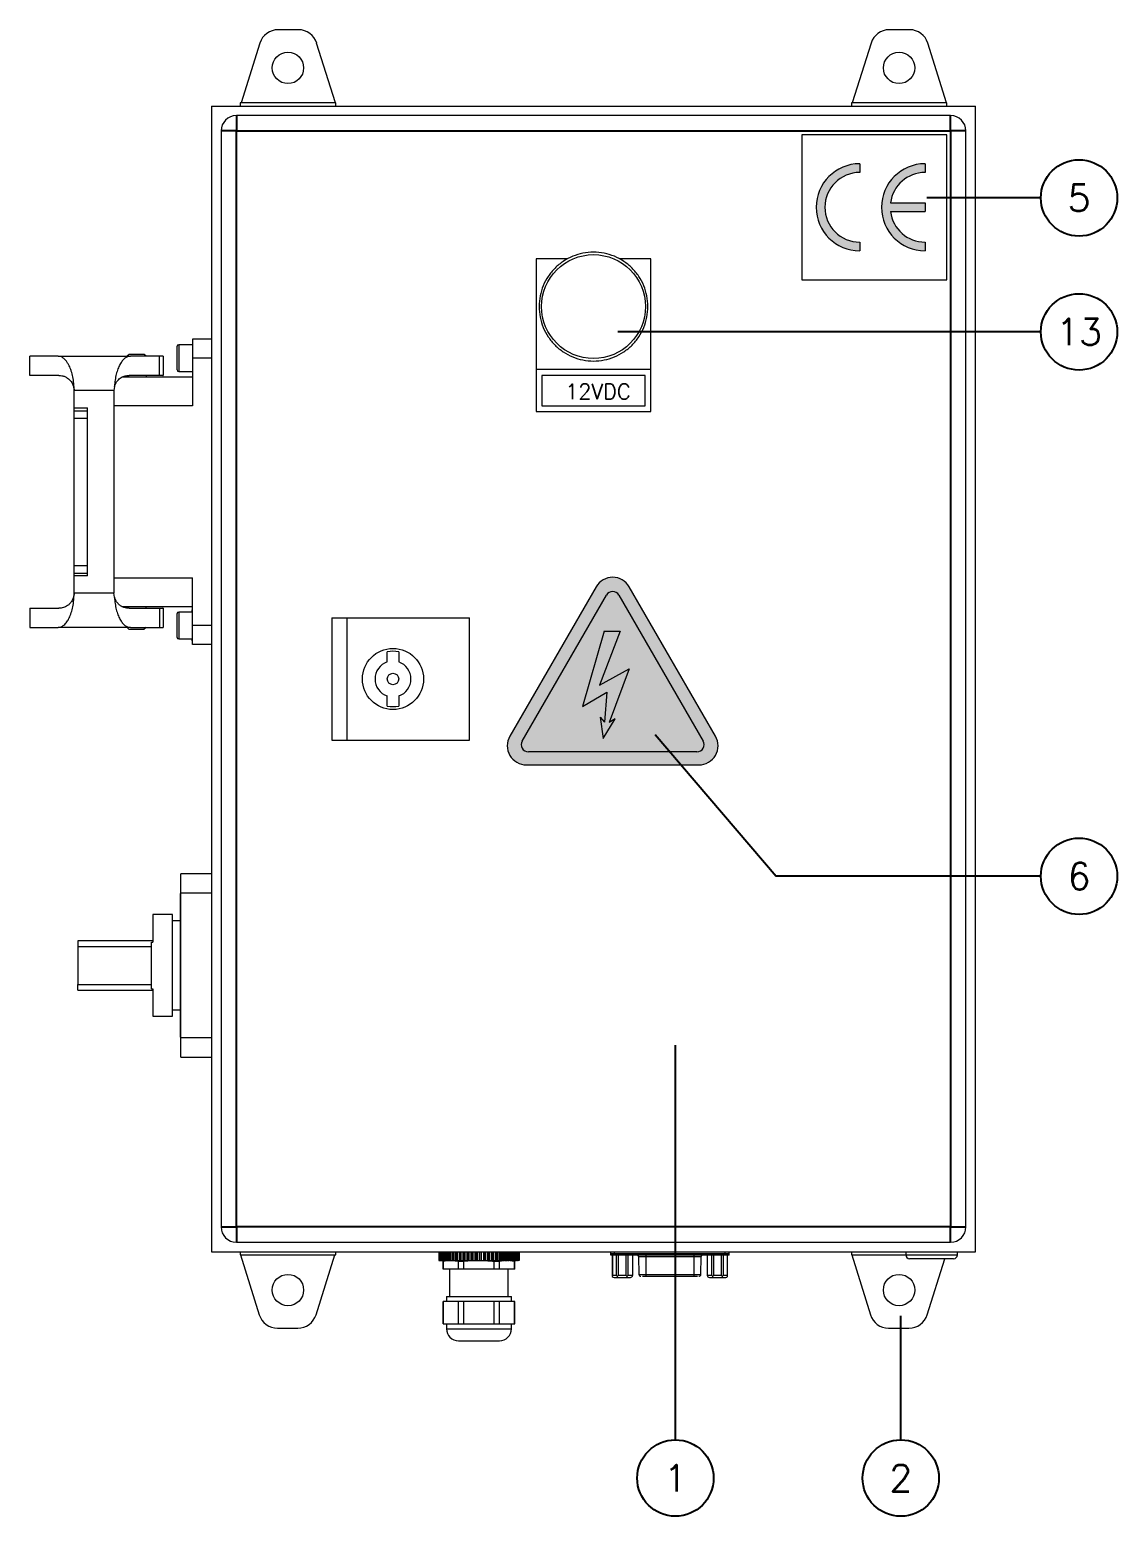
# Model space of a CAD drawing. Extents: x 4137 to 28680, y 2446 to 6814.
# Drawn here: x 4605.2 to 4889.9, y 4088.1 to 4477.4 of the extents above; entities that cross this region are included whole.
import ezdxf
from ezdxf.enums import TextEntityAlignment as Align

# ---------------------------------------------------------------- set-up
doc = ezdxf.new("R2010")
doc.units = 0
doc.header["$LTSCALE"] = 0.5
doc.layers.get('0').update_dxf_attribs({"linetype": 'CONTINUOUS'})
doc.layers.add('DIM', color=5, linetype='CONTINUOUS')
doc.layers.add('VOL', color=2, linetype='CONTINUOUS')
doc.styles.get("Standard").update_dxf_attribs({"font": 'simplex.shx'})

msp = doc.modelspace()

# ---------------------------------------------------------------- hatches: boundary and pattern name
h = msp.add_hatch(color=256)
h.dxf.hatch_style = 1
h.paths.add_polyline_path([(4839.55, 4442.28, 1), (4839.55, 4419.48), (4839.55, 4421.76, -0.377964), (4830.5, 4429.74), (4839.55, 4429.74), (4839.55, 4432.02), (4830.5, 4432.02, -0.377965), (4839.55, 4440)])
h.paths.add_polyline_path([(4822.45, 4440), (4822.45, 4442.28, 1), (4822.45, 4419.48), (4822.45, 4421.76, -1)])
h = msp.add_hatch(color=256)
h.dxf.hatch_style = 1
h.paths.add_polyline_path([(4753.43, 4331.51), (4730.84, 4292.38, 0.57735), (4735.17, 4284.88), (4780.35, 4284.88, 0.577473), (4784.68, 4292.38), (4762.1, 4331.51, 0.577745)])
h.paths.add_polyline_path([(4759.76, 4319.88), (4754.28, 4305.77), (4762.12, 4310.02), (4756.86, 4296.02), (4758.43, 4296.91), (4755.25, 4291.75), (4754.46, 4297.4), (4755.6, 4296.03), (4756.25, 4303.95), (4749.87, 4300.19), (4755.57, 4319.88)], flags=16)
h = msp.add_hatch(color=256)
h.dxf.hatch_style = 1
h.paths.add_polyline_path([(4762.12, 4310.02), (4754.28, 4305.77), (4759.76, 4319.88), (4755.57, 4319.88), (4749.87, 4300.19), (4756.25, 4303.95), (4755.6, 4296.03), (4754.46, 4297.4), (4755.25, 4291.75), (4758.43, 4296.91), (4756.86, 4296.02)])
at = {"layer": 'VOL'}
h = msp.add_hatch(color=256, dxfattribs=at)
h.dxf.hatch_style = 1
h.paths.add_polyline_path([(4759.39, 4329.33, 0.577255), (4756.14, 4329.33), (4734.07, 4291.13, 0.576968), (4735.7, 4288.31), (4779.83, 4288.31, 0.577916), (4781.45, 4291.13)])
h.paths.add_polyline_path([(4754.28, 4305.77), (4762.12, 4310.02), (4756.86, 4296.02), (4758.43, 4296.91), (4755.25, 4291.75), (4754.46, 4297.4), (4755.6, 4296.03), (4756.25, 4303.95), (4749.87, 4300.19), (4755.57, 4319.88), (4759.76, 4319.88)], flags=16)

# ---------------------------------------------------------------- linework, layer by layer
at = {"color": 7, "linetype": 'Continuous', "lineweight": 15}
for p, q in [((4675.5, 4477.38), (4670.18, 4477.38)), ((4835.5, 4477.38), (4830.18, 4477.38)), ((4665.4, 4473.87), (4660.51, 4458.21)), ((4685.16, 4458.21), (4680.27, 4473.87)), ((4825.4, 4473.87), (4820.51, 4458.21)), ((4845.16, 4458.21), (4840.27, 4473.87)), ((4652.75, 4457.38), (4852.75, 4457.38)), ((4652.75, 4457.38), (4652.75, 4157.38)), ((4660.51, 4458.21), (4660.25, 4458.21)), ((4660.25, 4458.21), (4660.25, 4457.38)), ((4685.16, 4458.21), (4660.51, 4458.21)), ((4685.25, 4458.21), (4685.16, 4458.21)), ((4685.25, 4457.38), (4685.25, 4458.21)), ((4820.51, 4458.21), (4820.25, 4458.21)), ((4820.25, 4458.21), (4820.25, 4457.38)), ((4845.16, 4458.21), (4820.51, 4458.21)), ((4845.25, 4458.21), (4845.16, 4458.21)), ((4845.25, 4457.38), (4845.25, 4458.21)), ((4852.75, 4157.38), (4852.75, 4457.38)), ((4846.25, 4454.88), (4659.25, 4454.88)), ((4655.25, 4450.88), (4655.25, 4163.88)), ((4807.25, 4449.88), (4807.25, 4411.88)), ((4845.25, 4449.88), (4807.25, 4449.88)), ((4845.25, 4411.88), (4845.25, 4449.88)), ((4850.25, 4163.88), (4850.25, 4450.88)), ((4822.45, 4442.28), (4822.45, 4440)), ((4839.55, 4442.28), (4839.55, 4440)), ((4830.5, 4432.02), (4839.55, 4432.02)), ((4830.5, 4429.74), (4839.55, 4429.74)), ((4839.55, 4432.02), (4839.55, 4429.74)), ((4822.45, 4421.76), (4822.45, 4419.48)), ((4839.55, 4421.76), (4839.55, 4419.48)), ((4746.05, 4417.38), (4737.75, 4417.38)), ((4737.75, 4417.38), (4737.75, 4388.38)), ((4767.75, 4417.38), (4759.45, 4417.38)), ((4767.75, 4388.38), (4767.75, 4417.38)), ((4807.25, 4411.88), (4845.25, 4411.88)), ((4647.75, 4394.88), (4644.15, 4394.88)), ((4652.75, 4396.38), (4647.75, 4396.38)), ((4647.75, 4396.38), (4647.75, 4391.38)), ((4605.15, 4386.88), (4605.15, 4391.88)), ((4612.57, 4391.88), (4605.15, 4391.88)), ((4612.57, 4391.88), (4631.49, 4391.88)), ((4631.16, 4392.38), (4630.65, 4391.88)), ((4639.09, 4391.88), (4631.49, 4391.88)), ((4635.65, 4391.88), (4635.15, 4392.38)), ((4639.09, 4386.88), (4639.09, 4391.88)), ((4640.15, 4386.87), (4640.15, 4391.88)), ((4643.75, 4391.38), (4643.75, 4394.48)), ((4643.75, 4388.28), (4643.75, 4391.38)), ((4647.75, 4391.38), (4647.75, 4378.88)), ((4652.75, 4391.38), (4647.75, 4391.38)), ((4612.77, 4386.88), (4605.15, 4386.88)), ((4639.09, 4386.88), (4631.17, 4386.88)), ((4635.65, 4386.88), (4635.65, 4386.38)), ((4644.15, 4387.88), (4647.75, 4387.88)), ((4737.75, 4388.38), (4737.75, 4377.38)), ((4767.75, 4388.38), (4737.75, 4388.38)), ((4739.25, 4386.88), (4739.25, 4378.88)), ((4766.25, 4386.88), (4739.25, 4386.88)), ((4766.25, 4378.88), (4766.25, 4386.88)), ((4767.75, 4377.38), (4767.75, 4388.38)), ((4627.17, 4382.88), (4616.77, 4382.88)), ((4616.77, 4378.38), (4616.77, 4382.88)), ((4627.32, 4383.97), (4627.17, 4382.88)), ((4627.17, 4382.88), (4627.17, 4329.88)), ((4647.75, 4386.38), (4629.27, 4386.38)), ((4616.77, 4378.38), (4620.27, 4378.38)), ((4616.77, 4377.63), (4616.77, 4378.38)), ((4616.77, 4377.63), (4620.27, 4377.63)), ((4616.77, 4337.12), (4616.77, 4375.64)), ((4616.77, 4375.64), (4620.27, 4375.64)), ((4620.27, 4377.63), (4620.27, 4378.38)), ((4620.27, 4337.12), (4620.27, 4375.64)), ((4737.75, 4377.38), (4767.75, 4377.38)), ((4739.25, 4378.88), (4766.25, 4378.88)), ((4616.77, 4337.12), (4620.27, 4337.12)), ((4616.77, 4335.12), (4620.27, 4335.12)), ((4616.77, 4334.38), (4616.77, 4335.12)), ((4620.27, 4334.38), (4616.77, 4334.38)), ((4616.77, 4329.88), (4616.77, 4334.38)), ((4620.27, 4334.38), (4620.27, 4335.12)), ((4647.75, 4321.38), (4647.75, 4333.88)), ((4627.17, 4329.88), (4616.77, 4329.88)), ((4627.32, 4328.78), (4627.17, 4329.88)), ((4753.44, 4331.51), (4730.84, 4292.38)), ((4734.07, 4291.13), (4756.14, 4329.33)), ((4759.39, 4329.33), (4781.45, 4291.13)), ((4784.68, 4292.38), (4762.1, 4331.51)), ((4605.15, 4325.88), (4612.77, 4325.88)), ((4605.15, 4325.88), (4605.15, 4320.88)), ((4629.26, 4326.38), (4647.75, 4326.38)), ((4630.65, 4326.38), (4630.65, 4325.82)), ((4631.17, 4325.88), (4639.09, 4325.88)), ((4635.65, 4325.88), (4635.65, 4326.38)), ((4639.09, 4325.88), (4639.09, 4320.88)), ((4640.15, 4320.87), (4640.15, 4325.88)), ((4647.75, 4324.88), (4644.15, 4324.88)), ((4647.55, 4325), (4647.55, 4324.88)), ((4605.15, 4320.88), (4612.57, 4320.88)), ((4631.49, 4320.88), (4612.57, 4320.88)), ((4630.65, 4320.88), (4631.16, 4320.37)), ((4631.49, 4320.88), (4639.09, 4320.88)), ((4635.65, 4320.88), (4635.15, 4320.38)), ((4643.75, 4321.38), (4643.75, 4324.48)), ((4643.75, 4318.28), (4643.75, 4321.38)), ((4652.75, 4321.38), (4647.75, 4321.38)), ((4647.75, 4316.38), (4647.75, 4321.38)), ((4684.25, 4323.38), (4684.25, 4291.38)), ((4684.25, 4323.38), (4688.25, 4323.38)), ((4688.25, 4291.38), (4688.25, 4323.38)), ((4688.25, 4323.38), (4720.25, 4323.38)), ((4720.25, 4291.38), (4720.25, 4323.38)), ((4644.15, 4317.88), (4647.75, 4317.88)), ((4647.55, 4317.88), (4647.55, 4317.38)), ((4647.55, 4317.38), (4647.75, 4317.38)), ((4755.57, 4319.88), (4749.87, 4300.19)), ((4759.76, 4319.88), (4754.28, 4305.77)), ((4755.57, 4319.88), (4759.76, 4319.88)), ((4652.75, 4316.38), (4647.75, 4316.38)), ((4698.75, 4311.83), (4698.75, 4314.47)), ((4701.75, 4314.47), (4701.75, 4311.83)), ((4754.28, 4305.77), (4762.12, 4310.02)), ((4762.12, 4310.02), (4756.86, 4296.02)), ((4698.75, 4300.28), (4698.75, 4302.92)), ((4701.75, 4302.92), (4701.75, 4300.28)), ((4749.87, 4300.19), (4756.25, 4303.95)), ((4756.25, 4303.95), (4755.6, 4296.03)), ((4754.46, 4297.4), (4755.25, 4291.75)), ((4754.46, 4297.4), (4755.6, 4296.03)), ((4755.25, 4291.75), (4758.43, 4296.91)), ((4758.43, 4296.91), (4756.86, 4296.02)), ((4684.25, 4291.38), (4688.25, 4291.38)), ((4688.25, 4291.38), (4720.25, 4291.38)), ((4779.83, 4288.31), (4735.7, 4288.31)), ((4735.17, 4284.88), (4780.35, 4284.88)), ((4644.75, 4254.68), (4644.65, 4254.68)), ((4644.65, 4254.68), (4644.65, 4251.18)), ((4652.75, 4256.38), (4644.75, 4256.38)), ((4644.75, 4251.38), (4644.75, 4256.38)), ((4644.65, 4213.58), (4644.65, 4251.18)), ((4644.75, 4251.38), (4652.75, 4251.38)), ((4644.75, 4213.38), (4644.75, 4251.38)), ((4642.55, 4245.68), (4637.35, 4245.68)), ((4637.35, 4245.68), (4637.35, 4238.5)), ((4642.55, 4219.08), (4642.55, 4245.68)), ((4644.65, 4244.03), (4642.55, 4244.03)), ((4637.35, 4238.85), (4617.75, 4238.85)), ((4617.75, 4238.85), (4617.75, 4237.37)), ((4617.75, 4237.37), (4617.75, 4227.38)), ((4617.75, 4237.37), (4637.05, 4237.37)), ((4637.05, 4238.5), (4637.35, 4238.5)), ((4637.05, 4237.37), (4637.05, 4238.5)), ((4637.05, 4227.38), (4637.05, 4237.37)), ((4617.75, 4227.38), (4637.05, 4227.38)), ((4617.75, 4225.91), (4617.75, 4227.38)), ((4637.05, 4226.25), (4637.05, 4227.38)), ((4617.75, 4225.91), (4637.35, 4225.91)), ((4637.05, 4226.25), (4637.35, 4226.25)), ((4637.35, 4226.25), (4637.35, 4219.08)), ((4642.55, 4220.73), (4644.65, 4220.73)), ((4637.35, 4219.08), (4642.55, 4219.08)), ((4644.65, 4213.58), (4644.65, 4210.08)), ((4652.75, 4213.38), (4644.75, 4213.38)), ((4644.75, 4208.38), (4644.75, 4213.38)), ((4644.65, 4210.08), (4644.75, 4210.08)), ((4644.75, 4208.38), (4652.75, 4208.38)), ((4652.75, 4157.38), (4852.75, 4157.38)), ((4659.25, 4159.88), (4846.25, 4159.88)), ((4660.25, 4157.38), (4660.25, 4156.55)), ((4685.25, 4156.55), (4685.25, 4157.38)), ((4712.23, 4157.38), (4712.23, 4155.09)), ((4712.24, 4157.38), (4712.24, 4155.09)), ((4712.32, 4155.09), (4712.32, 4157.38)), ((4712.36, 4157.38), (4712.36, 4155.09)), ((4712.51, 4155.09), (4712.51, 4157.38)), ((4712.6, 4157.38), (4712.6, 4155.09)), ((4712.81, 4155.09), (4712.81, 4157.38)), ((4712.95, 4157.38), (4712.95, 4155.09)), ((4713.21, 4155.09), (4713.21, 4157.38)), ((4713.4, 4157.38), (4713.4, 4155.09)), ((4713.73, 4155.09), (4713.73, 4157.38)), ((4713.95, 4157.38), (4713.95, 4155.09)), ((4713.96, 4157.38), (4713.96, 4155.09)), ((4714.34, 4155.09), (4714.34, 4157.38)), ((4714.55, 4157.38), (4714.55, 4155.09)), ((4714.61, 4157.38), (4714.61, 4155.09)), ((4715.04, 4155.09), (4715.04, 4157.38)), ((4715.23, 4157.38), (4715.23, 4155.09)), ((4715.35, 4157.38), (4715.35, 4155.09)), ((4715.83, 4155.09), (4715.83, 4157.38)), ((4716, 4157.38), (4716, 4155.09)), ((4716.18, 4157.38), (4716.18, 4155.09)), ((4716.7, 4155.09), (4716.7, 4157.38)), ((4716.85, 4157.38), (4716.85, 4155.09)), ((4717.07, 4157.38), (4717.07, 4155.09)), ((4717.63, 4155.09), (4717.63, 4157.38)), ((4717.75, 4157.38), (4717.75, 4155.09)), ((4718.03, 4157.38), (4718.03, 4155.09)), ((4718.62, 4155.09), (4718.62, 4157.38)), ((4718.72, 4157.38), (4718.72, 4155.09)), ((4719.04, 4157.38), (4719.04, 4155.09)), ((4719.65, 4155.09), (4719.65, 4157.38)), ((4719.72, 4157.38), (4719.72, 4155.09)), ((4720.09, 4157.38), (4720.09, 4155.09)), ((4720.72, 4155.09), (4720.72, 4157.38)), ((4720.77, 4157.38), (4720.77, 4155.09)), ((4721.17, 4157.38), (4721.17, 4155.09)), ((4721.8, 4155.09), (4721.8, 4157.38)), ((4721.83, 4157.38), (4721.83, 4155.09)), ((4722.26, 4155.09), (4722.26, 4157.38)), ((4722.27, 4157.38), (4722.27, 4155.09)), ((4722.9, 4155.09), (4722.9, 4157.38)), ((4723.33, 4155.09), (4723.33, 4157.38)), ((4723.37, 4157.38), (4723.37, 4155.09)), ((4724, 4155.09), (4724, 4157.38)), ((4724.4, 4155.09), (4724.4, 4157.38)), ((4724.46, 4157.38), (4724.46, 4155.09)), ((4725.08, 4155.09), (4725.08, 4157.38)), ((4725.45, 4155.09), (4725.45, 4157.38)), ((4725.54, 4157.38), (4725.54, 4155.09)), ((4726.14, 4155.09), (4726.14, 4157.38)), ((4726.47, 4155.09), (4726.47, 4157.38)), ((4726.58, 4157.38), (4726.58, 4155.09)), ((4727.16, 4155.09), (4727.16, 4157.38)), ((4727.45, 4155.09), (4727.45, 4157.38)), ((4727.59, 4157.38), (4727.59, 4155.09)), ((4728.14, 4155.09), (4728.14, 4157.38)), ((4728.37, 4155.09), (4728.37, 4157.38)), ((4728.54, 4157.38), (4728.54, 4155.09)), ((4729.05, 4155.09), (4729.05, 4157.38)), ((4729.24, 4155.09), (4729.24, 4157.38)), ((4729.43, 4157.38), (4729.43, 4155.09)), ((4729.89, 4155.09), (4729.89, 4157.38)), ((4730.03, 4155.09), (4730.03, 4157.38)), ((4730.24, 4157.38), (4730.24, 4155.09)), ((4730.66, 4155.09), (4730.66, 4157.38)), ((4730.75, 4155.09), (4730.75, 4157.38)), ((4730.97, 4157.38), (4730.97, 4155.09)), ((4731.34, 4155.09), (4731.34, 4157.38)), ((4731.37, 4155.09), (4731.37, 4157.38)), ((4731.62, 4157.38), (4731.62, 4155.09)), ((4731.93, 4155.09), (4731.93, 4157.38)), ((4732.16, 4157.38), (4732.16, 4155.09)), ((4732.41, 4155.09), (4732.41, 4157.38)), ((4732.6, 4157.38), (4732.6, 4155.09)), ((4732.79, 4155.09), (4732.79, 4157.38)), ((4732.94, 4157.38), (4732.94, 4155.09)), ((4733.06, 4155.09), (4733.06, 4157.38)), ((4733.16, 4157.38), (4733.16, 4155.09)), ((4733.22, 4155.09), (4733.22, 4157.38)), ((4733.27, 4157.38), (4733.27, 4155.09)), ((4757.25, 4156.98), (4757.25, 4157.38)), ((4758.25, 4156.98), (4758.25, 4157.38)), ((4787.25, 4156.98), (4787.25, 4157.38)), ((4788.25, 4156.98), (4788.25, 4157.38)), ((4820.25, 4157.38), (4820.25, 4156.55)), ((4834.5, 4157.38), (4834.5, 4156.58)), ((4848, 4156.58), (4848, 4157.38)), ((4660.25, 4156.55), (4660.34, 4156.55)), ((4660.34, 4156.55), (4684.99, 4156.55)), ((4660.34, 4156.55), (4665.23, 4140.89)), ((4680.1, 4140.89), (4684.99, 4156.55)), ((4684.99, 4156.55), (4685.25, 4156.55)), ((4712.23, 4155.09), (4712.24, 4155.09)), ((4712.24, 4155.09), (4712.32, 4155.09)), ((4712.32, 4155.09), (4712.36, 4155.09)), ((4712.36, 4155.09), (4712.51, 4155.09)), ((4712.51, 4155.09), (4712.6, 4155.09)), ((4712.6, 4155.09), (4712.81, 4155.09)), ((4712.81, 4155.09), (4712.95, 4155.09)), ((4712.95, 4155.09), (4713.21, 4155.09)), ((4713.21, 4155.09), (4713.4, 4155.09)), ((4714.04, 4155.09), (4713.37, 4154.91)), ((4713.37, 4154.91), (4713.37, 4152.88)), ((4713.37, 4154.91), (4713.41, 4154.91)), ((4713.4, 4155.09), (4713.73, 4155.09)), ((4713.41, 4154.91), (4714.45, 4155.09)), ((4713.41, 4152.88), (4713.41, 4154.91)), ((4713.73, 4155.09), (4713.95, 4155.09)), ((4713.96, 4155.09), (4714.34, 4155.09)), ((4714.34, 4155.09), (4714.55, 4155.09)), ((4714.61, 4155.09), (4715.04, 4155.09)), ((4715.04, 4155.09), (4715.23, 4155.09)), ((4715.23, 4155.09), (4715.35, 4155.09)), ((4715.35, 4155.09), (4715.83, 4155.09)), ((4715.83, 4155.09), (4716, 4155.09)), ((4716, 4155.09), (4716.18, 4155.09)), ((4716.18, 4155.09), (4716.7, 4155.09)), ((4716.7, 4155.09), (4716.85, 4155.09)), ((4716.85, 4155.09), (4717.07, 4155.09)), ((4717.07, 4155.09), (4717.63, 4155.09)), ((4717.37, 4154.91), (4718.79, 4154.91)), ((4717.37, 4152.88), (4717.37, 4154.91)), ((4717.63, 4155.09), (4717.75, 4155.09)), ((4717.75, 4155.09), (4718.14, 4155.09)), ((4718.03, 4155.09), (4718.62, 4155.09)), ((4718.62, 4155.09), (4718.72, 4155.09)), ((4718.72, 4155.09), (4719.12, 4155.09)), ((4718.79, 4154.91), (4720.86, 4155.09)), ((4718.79, 4152.88), (4718.79, 4154.91)), ((4719.04, 4155.09), (4719.65, 4155.09)), ((4719.65, 4155.09), (4719.72, 4155.09)), ((4719.72, 4155.09), (4720.14, 4155.09)), ((4720.09, 4155.09), (4720.72, 4155.09)), ((4720.72, 4155.09), (4720.77, 4155.09)), ((4720.77, 4155.09), (4721.19, 4155.09)), ((4721.17, 4155.09), (4721.8, 4155.09)), ((4721.8, 4155.09), (4721.83, 4155.09)), ((4721.83, 4155.09), (4722.26, 4155.09)), ((4722.27, 4155.09), (4722.26, 4155.09)), ((4722.27, 4155.09), (4722.9, 4155.09)), ((4722.9, 4155.09), (4723.33, 4155.09)), ((4723.37, 4155.09), (4723.33, 4155.09)), ((4723.37, 4155.09), (4724, 4155.09)), ((4723.97, 4155.09), (4724.4, 4155.09)), ((4724.46, 4155.09), (4724.4, 4155.09)), ((4724.46, 4155.09), (4725.08, 4155.09)), ((4725.03, 4155.09), (4725.45, 4155.09)), ((4725.54, 4155.09), (4725.45, 4155.09)), ((4725.54, 4155.09), (4726.14, 4155.09)), ((4726.06, 4155.09), (4726.47, 4155.09)), ((4726.58, 4155.09), (4726.47, 4155.09)), ((4726.58, 4155.09), (4727.16, 4155.09)), ((4726.71, 4152.88), (4726.71, 4154.91)), ((4726.71, 4154.91), (4728.13, 4154.91)), ((4727.06, 4155.09), (4727.45, 4155.09)), ((4727.59, 4155.09), (4727.45, 4155.09)), ((4727.59, 4155.09), (4728.14, 4155.09)), ((4728, 4155.09), (4728.37, 4155.09)), ((4728.13, 4154.91), (4729.17, 4155.09)), ((4728.13, 4152.88), (4728.13, 4154.91)), ((4728.54, 4155.09), (4728.37, 4155.09)), ((4728.54, 4155.09), (4729.05, 4155.09)), ((4729.05, 4155.09), (4729.24, 4155.09)), ((4729.43, 4155.09), (4729.24, 4155.09)), ((4729.43, 4155.09), (4729.89, 4155.09)), ((4729.89, 4155.09), (4730.03, 4155.09)), ((4730.24, 4155.09), (4730.03, 4155.09)), ((4730.24, 4155.09), (4730.66, 4155.09)), ((4730.97, 4155.09), (4730.75, 4155.09)), ((4730.97, 4155.09), (4731.34, 4155.09)), ((4731.62, 4155.09), (4731.37, 4155.09)), ((4732.13, 4154.91), (4731.46, 4155.09)), ((4731.62, 4155.09), (4731.93, 4155.09)), ((4732.16, 4155.09), (4731.93, 4155.09)), ((4732.09, 4152.88), (4732.09, 4154.91)), ((4732.09, 4154.91), (4732.13, 4154.91)), ((4732.13, 4152.88), (4732.13, 4154.91)), ((4732.16, 4155.09), (4732.41, 4155.09)), ((4732.6, 4155.09), (4732.41, 4155.09)), ((4732.6, 4155.09), (4732.79, 4155.09)), ((4732.94, 4155.09), (4732.79, 4155.09)), ((4732.94, 4155.09), (4733.06, 4155.09)), ((4733.16, 4155.09), (4733.06, 4155.09)), ((4733.16, 4155.09), (4733.22, 4155.09)), ((4733.27, 4155.09), (4733.22, 4155.09)), ((4757.25, 4156.98), (4758.25, 4156.98)), ((4757.25, 4156.48), (4757.25, 4156.88)), ((4758.25, 4156.88), (4757.25, 4156.88)), ((4758.25, 4156.48), (4757.25, 4156.48)), ((4757.65, 4156.48), (4757.65, 4150.93)), ((4757.71, 4156.48), (4757.71, 4151.18)), ((4758.25, 4156.98), (4787.25, 4156.98)), ((4758.25, 4156.48), (4758.25, 4156.88)), ((4787.25, 4156.88), (4758.25, 4156.88)), ((4787.25, 4156.48), (4758.25, 4156.48)), ((4758.75, 4156.98), (4758.75, 4156.88)), ((4758.77, 4151.18), (4758.77, 4156.48)), ((4759.21, 4156.48), (4759.21, 4151.18)), ((4761.33, 4151.18), (4761.33, 4156.48)), ((4761.75, 4156.88), (4761.75, 4156.98)), ((4761.76, 4156.48), (4761.76, 4151.18)), ((4762.97, 4156.48), (4762.97, 4151.18)), ((4764.53, 4156.19), (4764.65, 4151.46)), ((4765.32, 4156.98), (4765.32, 4156.88)), ((4766.52, 4156.19), (4766.52, 4156.48)), ((4766.52, 4156.19), (4778.98, 4156.19)), ((4766.52, 4151.46), (4766.52, 4156.19)), ((4778.98, 4156.48), (4778.98, 4156.19)), ((4778.98, 4156.19), (4778.98, 4151.46)), ((4780.18, 4156.88), (4780.18, 4156.98)), ((4780.85, 4151.46), (4780.97, 4156.19)), ((4782.53, 4156.48), (4782.53, 4151.18)), ((4783.74, 4151.18), (4783.74, 4156.48)), ((4783.75, 4156.98), (4783.75, 4156.88)), ((4784.17, 4156.48), (4784.17, 4151.18)), ((4786.29, 4151.18), (4786.29, 4156.48)), ((4786.73, 4156.48), (4786.73, 4151.18)), ((4786.75, 4156.88), (4786.75, 4156.98)), ((4787.25, 4156.98), (4788.25, 4156.98)), ((4787.25, 4156.88), (4787.25, 4156.48)), ((4788.25, 4156.88), (4787.25, 4156.88)), ((4788.25, 4156.48), (4787.25, 4156.48)), ((4787.79, 4151.18), (4787.79, 4156.48)), ((4787.86, 4150.93), (4787.86, 4156.48)), ((4788.25, 4156.48), (4788.25, 4156.88)), ((4820.25, 4156.55), (4820.34, 4156.55)), ((4820.34, 4156.55), (4834.5, 4156.55)), ((4820.34, 4156.55), (4825.23, 4140.89)), ((4840.1, 4140.89), (4844.69, 4155.58)), ((4713.41, 4152.88), (4713.37, 4152.88)), ((4717.37, 4152.88), (4713.41, 4152.88)), ((4715.09, 4152.88), (4715.09, 4145.64)), ((4718.79, 4152.88), (4717.37, 4152.88)), ((4726.71, 4152.88), (4718.79, 4152.88)), ((4728.13, 4152.88), (4726.71, 4152.88)), ((4732.09, 4152.88), (4728.13, 4152.88)), ((4730.41, 4145.64), (4730.41, 4152.88)), ((4732.13, 4152.88), (4732.09, 4152.88)), ((4758.77, 4151.18), (4757.71, 4151.18)), ((4758.15, 4150.68), (4759.21, 4150.68)), ((4758.96, 4150.93), (4759.21, 4151.18)), ((4761.33, 4151.18), (4759.21, 4151.18)), ((4759.21, 4150.68), (4761.33, 4150.68)), ((4761.33, 4150.68), (4762.39, 4150.68)), ((4762.97, 4151.18), (4761.76, 4151.18)), ((4765.17, 4150.98), (4765.16, 4150.98)), ((4765.6, 4150.98), (4766.52, 4150.98)), ((4766.52, 4151.46), (4778.98, 4151.46)), ((4766.52, 4150.98), (4766.52, 4151.46)), ((4766.52, 4150.98), (4778.98, 4150.98)), ((4778.98, 4151.46), (4778.98, 4150.98)), ((4778.98, 4150.98), (4779.9, 4150.98)), ((4780.34, 4150.98), (4780.33, 4150.98)), ((4783.74, 4151.18), (4782.53, 4151.18)), ((4783.11, 4150.68), (4784.17, 4150.68)), ((4786.29, 4151.18), (4784.17, 4151.18)), ((4784.17, 4150.68), (4786.29, 4150.68)), ((4786.29, 4150.68), (4787.36, 4150.68)), ((4787.79, 4151.18), (4786.73, 4151.18)), ((4714.25, 4145.64), (4714.25, 4144.33)), ((4714.25, 4145.64), (4731.25, 4145.64)), ((4731.25, 4144.33), (4731.25, 4145.64)), ((4713.37, 4144.33), (4713.37, 4138.55)), ((4713.41, 4144.33), (4713.37, 4144.33)), ((4713.41, 4138.55), (4713.41, 4144.33)), ((4715.39, 4144.33), (4713.41, 4144.33)), ((4717.37, 4144.33), (4715.39, 4144.33)), ((4717.37, 4138.55), (4717.37, 4144.33)), ((4718.79, 4144.33), (4717.37, 4144.33)), ((4718.79, 4138.55), (4718.79, 4144.33)), ((4722.75, 4144.33), (4718.79, 4144.33)), ((4726.71, 4144.33), (4722.75, 4144.33)), ((4726.71, 4138.55), (4726.71, 4144.33)), ((4728.13, 4144.33), (4726.71, 4144.33)), ((4728.13, 4138.55), (4728.13, 4144.33)), ((4730.11, 4144.33), (4728.13, 4144.33)), ((4732.09, 4144.33), (4730.11, 4144.33)), ((4732.09, 4138.55), (4732.09, 4144.33)), ((4732.13, 4144.33), (4732.09, 4144.33)), ((4732.13, 4138.55), (4732.13, 4144.33)), ((4713.37, 4138.55), (4713.41, 4138.55)), ((4713.41, 4138.55), (4715.39, 4138.55)), ((4714.25, 4138.55), (4714.25, 4137.24)), ((4715.39, 4138.55), (4717.37, 4138.55)), ((4717.37, 4138.55), (4718.79, 4138.55)), ((4718.79, 4138.55), (4722.75, 4138.55)), ((4722.75, 4138.55), (4726.71, 4138.55)), ((4726.71, 4138.55), (4728.13, 4138.55)), ((4728.13, 4138.55), (4730.11, 4138.55)), ((4730.11, 4138.55), (4732.09, 4138.55)), ((4731.25, 4137.24), (4731.25, 4138.55)), ((4732.09, 4138.55), (4732.13, 4138.55)), ((4670.01, 4137.38), (4675.33, 4137.38)), ((4717.4, 4134.09), (4728.11, 4134.09)), ((4830.01, 4137.38), (4835.33, 4137.38))]:
    msp.add_line(p, q, dxfattribs=at)
at = {"color": 8, "linetype": 'Continuous', "lineweight": 15}
for p, q in [((4644.15, 4394.88), (4644.15, 4391.38)), ((4644.15, 4391.38), (4644.15, 4387.88)), ((4647.75, 4378.88), (4627.17, 4378.88)), ((4627.17, 4333.88), (4647.75, 4333.88)), ((4644.15, 4324.88), (4644.15, 4321.38)), ((4644.15, 4321.38), (4644.15, 4317.88)), ((4644.65, 4251.18), (4644.75, 4251.18)), ((4644.75, 4213.58), (4644.65, 4213.58)), ((4764.53, 4156.19), (4766.52, 4156.19)), ((4766.52, 4156.88), (4766.52, 4156.98)), ((4778.98, 4156.88), (4778.98, 4156.98)), ((4778.98, 4156.19), (4780.97, 4156.19)), ((4834.5, 4156.58), (4848, 4156.58)), ((4764.65, 4151.46), (4766.52, 4151.46)), ((4778.98, 4151.46), (4780.85, 4151.46)), ((4714.25, 4137.24), (4731.25, 4137.24))]:
    msp.add_line(p, q, dxfattribs=at)
at = {"color": 7, "linetype": 'Continuous', "lineweight": 15, "flags": 128}
for points in [[(4761.33, 4151.18), (4761.42, 4151.09), (4761.5, 4151.01), (4761.58, 4150.93)], [(4783.92, 4150.93), (4784, 4151.01), (4784.09, 4151.09), (4784.17, 4151.18)], [(4786.29, 4151.18), (4786.38, 4151.09), (4786.47, 4151.01), (4786.54, 4150.93)]]:
    msp.add_lwpolyline(points, dxfattribs=at)
at = {"color": 7, "linetype": 'Continuous', "lineweight": 15}
for centre, radius in [((4672.75, 4467.38), 4.1), ((4832.75, 4467.38), 4.1), ((4752.75, 4404.88), 13.6), ((4700.25, 4307.38), 8), ((4700.25, 4307.38), 1.5), ((4672.75, 4147.38), 4.1), ((4832.75, 4147.38), 4.1)]:
    msp.add_circle(centre, radius, dxfattribs=at)
for centre, radius, start, end in [((4670.18, 4472.38), 5, 90, 162.646), ((4675.5, 4472.38), 5, 17.354, 90), ((4830.18, 4472.38), 5, 90, 162.646), ((4835.5, 4472.38), 5, 17.354, 90), ((4659.25, 4450.88), 4, 90, 180), ((4846.25, 4450.88), 4, 0, 90), ((4822.45, 4430.88), 11.4, 90, 270), ((4839.55, 4430.88), 11.4, 90, 270), ((4822.45, 4430.88), 9.12, 90, 270), ((4839.55, 4430.88), 9.12, 90, 172.8192), ((4839.55, 4430.88), 9.12, 187.1808, 270), ((4644.15, 4394.48), 0.4, 90, 180), ((4644.15, 4388.28), 0.4, 180, 270), ((4757.77, 4329.01), 5, 29.9936, 150), ((4757.76, 4328.39), 1.87, 30.0082, 149.9918), ((4644.15, 4324.48), 0.4, 90, 180), ((4644.15, 4318.28), 0.4, 180, 270), ((4700.25, 4307.38), 7.25, 78.0595, 101.9405), ((4700.25, 4307.38), 4.7, 108.6115, 251.3885), ((4700.25, 4307.38), 4.7, 288.6115, 71.3885), ((4700.25, 4307.38), 7.25, 258.0595, 281.9405), ((4735.17, 4289.88), 5, 150, 270), ((4735.7, 4290.19), 1.88, 149.9918, 270), ((4779.83, 4290.19), 1.88, 270, 30.0082), ((4780.35, 4289.88), 5, 270, 29.9936), ((4659.25, 4163.88), 4, 180, 270), ((4846.25, 4163.88), 4, 270, 0), ((4764.23, 4156.18), 0.3, 1.5, 90), ((4781.27, 4156.18), 0.3, 90, 178.5), ((4835.5, 4156.58), 1, 180, 270), ((4847, 4156.58), 1, 270, 0), ((4765.15, 4151.48), 0.5, 181.5, 270), ((4780.35, 4151.48), 0.5, 270, 358.5), ((4670.01, 4142.38), 5, 197.354, 270), ((4675.33, 4142.38), 5, 270, 342.646), ((4830.01, 4142.38), 5, 197.354, 270), ((4835.33, 4142.38), 5, 270, 342.646), ((4717.4, 4137.24), 3.15, 180, 270), ((4728.11, 4137.24), 3.15, 270, 0)]:
    msp.add_arc(centre, radius, start, end, dxfattribs=at)
for centre, major_axis, ratio, start_param, end_param in [((4758.15, 4151.18), (0.433, 0.433), 0.57735, 2.094395, 2.617994), ((4758.15, 4151.18), (0.577, 0), 0.866025, 3.665191, 4.712389), ((4759.21, 4151.18), (-0.433, 0.433), 0.57735, 1.047198, 1.570796), ((4759.21, 4151.18), (0, 0.5), 0.57735, 2.094395, 3.141593), ((4761.33, 4151.18), (0, 0.5), 0.57735, 3.141593, 4.18879), ((4761.33, 4151.18), (0.433, 0.433), 0.57735, 4.712389, 5.235988), ((4762.39, 4151.18), (-0.577, 0), 0.866025, 1.570796, 3.141593), ((4783.11, 4151.18), (0.577, 0), 0.866025, 3.141593, 4.712389), ((4784.17, 4151.18), (-0.433, 0.433), 0.57735, 1.047198, 1.570796), ((4784.17, 4151.18), (0, 0.5), 0.57735, 2.094395, 3.141593), ((4786.29, 4151.18), (0, 0.5), 0.57735, 3.141593, 4.18879), ((4786.29, 4151.18), (0.433, 0.433), 0.57735, 4.712389, 5.235988), ((4787.36, 4151.18), (-0.577, 0), 0.866025, 1.570796, 2.617994), ((4787.36, 4151.18), (0.433, -0.433), 0.57735, 0.523599, 1.047198)]:
    msp.add_ellipse(centre, major_axis=major_axis, ratio=ratio, start_param=start_param, end_param=end_param, dxfattribs=at)
for points, knots in [([(4767, 4404.88), (4766.95, 4405.81), (4766.84, 4407.68), (4765.99, 4410.37), (4764.68, 4412.85), (4762.89, 4415.02), (4760.72, 4416.8), (4758.24, 4418.13), (4755.55, 4418.94), (4752.75, 4419.22), (4749.95, 4418.94), (4747.26, 4418.13), (4744.78, 4416.8), (4742.61, 4415.02), (4740.82, 4412.85), (4739.51, 4410.37), (4738.66, 4407.68), (4738.55, 4405.81), (4738.5, 4404.88)], [0, 0, 0, 0, 0.0624997, 0.125, 0.1875001, 0.25, 0.3125, 0.3750001, 0.4375, 0.5, 0.5625, 0.6249999, 0.6875, 0.75, 0.8124999, 0.875, 0.9375003, 1, 1, 1, 1]), ([(4738.5, 4404.88), (4738.55, 4403.94), (4738.66, 4402.08), (4739.51, 4399.39), (4740.82, 4396.91), (4742.61, 4394.74), (4744.78, 4392.95), (4747.26, 4391.63), (4749.95, 4390.81), (4752.75, 4390.54), (4755.55, 4390.81), (4758.24, 4391.63), (4760.72, 4392.95), (4762.89, 4394.74), (4764.68, 4396.91), (4765.99, 4399.39), (4766.84, 4402.08), (4766.95, 4403.94), (4767, 4404.88)], [0, 0, 0, 0, 0.0625, 0.125, 0.1875, 0.25, 0.3125, 0.375, 0.4375, 0.5, 0.5625, 0.625, 0.6875, 0.75, 0.8125, 0.875, 0.9375, 1, 1, 1, 1]), ([(4616.77, 4382.88), (4616.75, 4383.49), (4616.72, 4384.73), (4616.45, 4386.48), (4616.11, 4387.8), (4615.77, 4388.74), (4615.45, 4389.45), (4615.07, 4390.14), (4614.62, 4390.76), (4614.16, 4391.24), (4613.67, 4391.58), (4613.16, 4391.83), (4612.78, 4391.86), (4612.57, 4391.88)], [0, 0, 0, 0, 0.123484, 0.249709, 0.370549, 0.434874, 0.499843, 0.577928, 0.661377, 0.749894, 0.819089, 0.902582, 1, 1, 1, 1]), ([(4631.49, 4391.88), (4631.25, 4391.85), (4630.76, 4391.8), (4630.05, 4391.38), (4629.38, 4390.71), (4628.76, 4389.78), (4628.22, 4388.61), (4627.79, 4387.22), (4627.47, 4385.67), (4627.37, 4384.54), (4627.33, 4383.97)], [0, 0, 0, 0, 0.125339, 0.249985, 0.375868, 0.499958, 0.626027, 0.74986, 0.875679, 1, 1, 1, 1]), ([(4635.15, 4392.38), (4635.12, 4392.38), (4635.06, 4392.38), (4634.6, 4392.38), (4633.94, 4392.38), (4633.15, 4392.38), (4632.36, 4392.38), (4631.7, 4392.38), (4631.24, 4392.38), (4631.18, 4392.38), (4631.15, 4392.38)], [0, 0, 0, 0, 0.125, 0.25, 0.374999, 0.5, 0.625, 0.75, 0.875, 1, 1, 1, 1]), ([(4640.02, 4391.88), (4640.05, 4391.88), (4640.17, 4391.88), (4639.53, 4391.88), (4639.09, 4391.88)], [0, 0, 0, 0, 0.296633, 1, 1, 1, 1]), ([(4612.77, 4386.88), (4613.04, 4386.86), (4613.57, 4386.83), (4614.34, 4386.59), (4614.97, 4386.24), (4615.46, 4385.86), (4615.82, 4385.49), (4616.12, 4385.08), (4616.37, 4384.64), (4616.58, 4384.13), (4616.74, 4383.55), (4616.76, 4383.09), (4616.77, 4382.88)], [0, 0, 0, 0, 0.175291, 0.341505, 0.50016, 0.591088, 0.674174, 0.750202, 0.816448, 0.875182, 0.94193, 1, 1, 1, 1]), ([(4627.33, 4383.97), (4627.43, 4384.26), (4627.59, 4384.7), (4627.88, 4385.16), (4628.19, 4385.56), (4628.6, 4385.97), (4629.26, 4386.43), (4630.12, 4386.8), (4630.81, 4386.85), (4631.17, 4386.88)], [0, 0, 0, 0, 0.113169, 0.178167, 0.249846, 0.368605, 0.499907, 0.74243, 1, 1, 1, 1]), ([(4640.02, 4386.88), (4640.05, 4386.88), (4640.17, 4386.88), (4639.53, 4386.88), (4639.09, 4386.88)], [0, 0, 0, 0, 0.296633, 1, 1, 1, 1]), ([(4616.77, 4375.64), (4616.77, 4375.89), (4616.77, 4376.39), (4616.77, 4377.03), (4616.77, 4377.5), (4616.77, 4377.59), (4616.77, 4377.63)], [0, 0, 0, 0, 0.2500002, 0.4999987, 0.7499995, 1, 1, 1, 1]), ([(4620.27, 4375.64), (4620.27, 4375.89), (4620.27, 4376.39), (4620.27, 4377.03), (4620.27, 4377.5), (4620.27, 4377.59), (4620.27, 4377.63)], [0, 0, 0, 0, 0.2500002, 0.4999987, 0.7499995, 1, 1, 1, 1]), ([(4616.77, 4335.12), (4616.77, 4335.17), (4616.77, 4335.26), (4616.77, 4335.72), (4616.77, 4336.37), (4616.77, 4336.87), (4616.77, 4337.12)], [0, 0, 0, 0, 0.250001, 0.500001, 0.75, 1, 1, 1, 1]), ([(4620.27, 4335.12), (4620.27, 4335.17), (4620.27, 4335.26), (4620.27, 4335.72), (4620.27, 4336.37), (4620.27, 4336.87), (4620.27, 4337.12)], [0, 0, 0, 0, 0.250001, 0.500001, 0.75, 1, 1, 1, 1]), ([(4612.57, 4320.88), (4612.84, 4320.91), (4613.36, 4320.97), (4614.14, 4321.47), (4614.85, 4322.25), (4615.5, 4323.35), (4616.04, 4324.68), (4616.45, 4326.28), (4616.72, 4328.03), (4616.75, 4329.26), (4616.77, 4329.88)], [0, 0, 0, 0, 0.125442, 0.250088, 0.382533, 0.500072, 0.629263, 0.750161, 0.876453, 1, 1, 1, 1]), ([(4616.77, 4329.88), (4616.76, 4329.66), (4616.74, 4329.33), (4616.65, 4328.92), (4616.55, 4328.54), (4616.37, 4328.11), (4616.07, 4327.58), (4615.63, 4327.04), (4614.92, 4326.45), (4613.95, 4325.97), (4613.17, 4325.91), (4612.77, 4325.88)], [0, 0, 0, 0, 0.058051, 0.090046, 0.125013, 0.183595, 0.250017, 0.366368, 0.49998, 0.740569, 1, 1, 1, 1]), ([(4627.33, 4328.78), (4627.37, 4328.22), (4627.47, 4327.09), (4627.79, 4325.54), (4628.22, 4324.14), (4628.76, 4322.98), (4629.38, 4322.05), (4630.27, 4321.13), (4631.01, 4320.98), (4631.49, 4320.88)], [0, 0, 0, 0, 0.1244, 0.250328, 0.374221, 0.500433, 0.624584, 0.750609, 1, 1, 1, 1]), ([(4631.17, 4325.88), (4630.93, 4325.89), (4630.46, 4325.91), (4629.77, 4326.11), (4629.21, 4326.38), (4628.76, 4326.67), (4628.44, 4326.95), (4628.06, 4327.35), (4627.66, 4327.88), (4627.43, 4328.5), (4627.33, 4328.78)], [0, 0, 0, 0, 0.17366, 0.340025, 0.500233, 0.589352, 0.672578, 0.75033, 0.886863, 1, 1, 1, 1]), ([(4639.09, 4325.88), (4639.53, 4325.88), (4640.17, 4325.88), (4640.05, 4325.88), (4640.02, 4325.88)], [0, 0, 0, 0, 0.703367, 1, 1, 1, 1]), ([(4647.55, 4325.44), (4647.55, 4325.43), (4647.55, 4325.42), (4647.55, 4325.32), (4647.55, 4325.18), (4647.55, 4325.07), (4647.55, 4325.02)], [0, 0, 0, 0, 0.249999, 0.500002, 0.750002, 1, 1, 1, 1]), ([(4647.55, 4325.29), (4647.55, 4325.29), (4647.55, 4325.28), (4647.55, 4325.25), (4647.55, 4325.21), (4647.55, 4325.16), (4647.55, 4325.1), (4647.55, 4325.06), (4647.55, 4325.02), (4647.55, 4325.01), (4647.55, 4325)], [0, 0, 0, 0, 0.1250052, 0.2500047, 0.3750078, 0.4999811, 0.6250143, 0.7499989, 0.8750015, 1, 1, 1, 1]), ([(4647.55, 4325.02), (4647.55, 4324.96), (4647.55, 4324.87), (4647.55, 4324.8), (4647.55, 4324.77)], [0, 0, 0, 0, 0.60416, 1, 1, 1, 1]), ([(4639.09, 4320.88), (4639.53, 4320.88), (4640.17, 4320.88), (4640.05, 4320.88), (4640.02, 4320.88)], [0, 0, 0, 0, 0.703367, 1, 1, 1, 1]), ([(4631.15, 4320.38), (4631.18, 4320.38), (4631.24, 4320.38), (4631.7, 4320.38), (4632.36, 4320.38), (4633.15, 4320.38), (4633.94, 4320.38), (4634.6, 4320.38), (4635.06, 4320.38), (4635.12, 4320.38), (4635.15, 4320.38)], [0, 0, 0, 0, 0.125, 0.25, 0.375, 0.5, 0.625001, 0.75, 0.875, 1, 1, 1, 1]), ([(4716.33, 4155.09), (4716.64, 4155.05), (4716.99, 4155), (4717.33, 4154.92), (4717.37, 4154.91)], [0, 0, 0, 0, 0.897934, 1, 1, 1, 1]), ([(4724.64, 4155.09), (4725.19, 4155.05), (4725.88, 4155), (4726.57, 4154.93), (4726.71, 4154.91)], [0, 0, 0, 0, 0.801312, 1, 1, 1, 1]), ([(4731.06, 4155.09), (4731.33, 4155.05), (4731.68, 4155), (4732.02, 4154.93), (4732.09, 4154.91)], [0, 0, 0, 0, 0.801312, 1, 1, 1, 1]), ([(4847, 4155.58), (4847, 4155.58), (4846.4, 4155.58), (4844.24, 4155.58), (4842.78, 4155.58), (4839.73, 4155.58), (4838.26, 4155.58), (4836.11, 4155.58), (4835.5, 4155.58), (4835.5, 4155.58)], [0, 0, 0, 0, 0.25, 0.25, 0.5, 0.5, 0.75, 0.75, 1, 1, 1, 1]), ([(4765.6, 4150.98), (4765.63, 4150.98), (4765.73, 4150.98), (4765.95, 4150.98), (4766.23, 4150.98), (4766.42, 4150.98), (4766.52, 4150.98)], [0, 0, 0, 0, 0.125546, 0.416855, 0.708422, 1, 1, 1, 1]), ([(4778.98, 4150.98), (4779.08, 4150.98), (4779.28, 4150.98), (4779.56, 4150.98), (4779.8, 4150.98), (4779.92, 4150.98), (4779.97, 4150.98)], [0, 0, 0, 0, 0.266118, 0.531745, 0.797864, 1, 1, 1, 1])]:
    msp.add_open_spline(points, degree=3, knots=knots, dxfattribs=at)
at = {"layer": 'DIM'}
for p, q in [((4869.87, 4433.33), (4840.03, 4433.33)), ((4869.87, 4398.26), (4759.12, 4398.26)), ((4768.89, 4292.82), (4800.57, 4255.72)), ((4869.87, 4255.72), (4800.57, 4255.72)), ((4774.19, 4108.14), (4774.19, 4211.46)), ((4833.2, 4108.14), (4833.2, 4140.63))]:
    msp.add_line(p, q, dxfattribs=at)
for centre in [(4879.87, 4433.33), (4879.87, 4398.26), (4879.87, 4255.72), (4774.19, 4098.14), (4833.2, 4098.14)]:
    msp.add_circle(centre, 10, dxfattribs=at)
at = {"layer": 'VOL'}
for p, q in [((4659.25, 4454.88), (4659.25, 4450.88)), ((4846.25, 4450.88), (4846.25, 4454.88)), ((4659.25, 4450.88), (4655.25, 4450.88)), ((4659.25, 4163.88), (4659.25, 4450.88)), ((4659.25, 4450.88), (4846.25, 4450.88)), ((4846.25, 4450.88), (4846.25, 4163.88)), ((4850.25, 4450.88), (4846.25, 4450.88)), ((4655.25, 4163.88), (4659.25, 4163.88)), ((4659.25, 4163.88), (4659.25, 4159.88)), ((4846.25, 4163.88), (4659.25, 4163.88)), ((4846.25, 4163.88), (4850.25, 4163.88)), ((4846.25, 4159.88), (4846.25, 4163.88))]:
    msp.add_line(p, q, dxfattribs=at)

# ---------------------------------------------------------------- texts
msp.add_text('12VDC', height=4).set_placement((4753.91, 4380.63), align=Align.CENTER)
at = {"layer": 'DIM'}
for s, p in [('5', (4879.87, 4433.33)), ('13', (4879.87, 4398.26)), ('6', (4879.87, 4255.72)), ('1', (4774.19, 4098.14)), ('2', (4833.2, 4098.14))]:
    msp.add_text(s, height=7, dxfattribs=at).set_placement(p, align=Align.MIDDLE)

doc.saveas('drawing.dxf')
